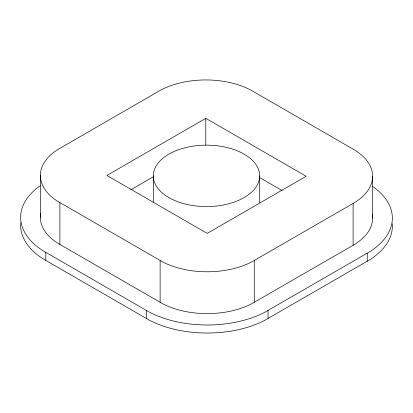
<?xml version="1.0" encoding="UTF-8"?>
<svg xmlns="http://www.w3.org/2000/svg" width="413" height="413" viewBox="0 0 413 413"><rect width="100%" height="100%" fill="white"/><g stroke="black" fill="none" stroke-linecap="round" stroke-linejoin="round"><path stroke-width="0.62" d="M153.295 202.102L153.357 174.358A53.205 30.717 0 0 1 203.888 145.185L206.5 145.149A53.205 30.717 0 0 1 242.23 153.104L245.921 155.236A53.205 30.717 0 0 1 259.705 175.866L259.705 202.742M259.705 175.866L259.643 177.373A53.205 30.717 0 0 1 245.921 196.495L242.23 198.622A53.205 30.717 0 0 1 209.112 206.546L206.5 206.583A53.205 30.717 0 0 1 170.77 198.622L167.079 196.495A53.205 30.717 0 0 1 153.295 175.866M353.115 203.444L355.407 202.055A66.508 38.399 0 0 0 355.407 150.482L251.662 90.535A66.508 38.399 0 0 0 159.945 90.535L57.593 149.676A66.508 38.399 0 0 0 57.593 201.25L162.531 261.837A66.508 38.399 0 0 0 251.858 261.837L353.115 203.444L353.115 245.276L251.858 303.669A66.508 38.399 0 0 1 162.531 303.669L57.593 243.081A66.508 38.399 0 0 1 40.68 213.531M353.115 245.276L355.407 243.887A66.508 38.399 0 0 0 372.32 214.337M40.221 185.716A86.219 49.777 0 0 0 42.983 250.727L149.294 312.104A86.219 49.777 0 0 0 265.1 312.104L370.017 251.527A86.219 49.777 0 0 0 372.779 186.521M20.753 222.901A86.219 49.777 0 0 0 42.983 258.77L149.294 320.147A86.219 49.777 0 0 0 265.1 320.147L370.017 259.576A86.219 49.777 0 0 0 392.247 223.701M205.803 118.345L106.869 175.463L207.197 233.386L306.131 176.268L205.803 118.345L205.803 145.221M130.771 189.82L153.559 176.666M259.312 177.394L282.162 190.589M372.64 176.268L372.64 218.1M367.224 253.226L367.224 261.269M268.032 310.488L268.032 318.537M254.269 260.51L254.269 302.347M160.125 260.51L160.125 302.347M146.362 310.488L146.362 318.537M59.885 202.638L59.885 244.47M45.776 252.42L45.776 260.464M40.36 175.463L40.36 217.295"/></g></svg>
